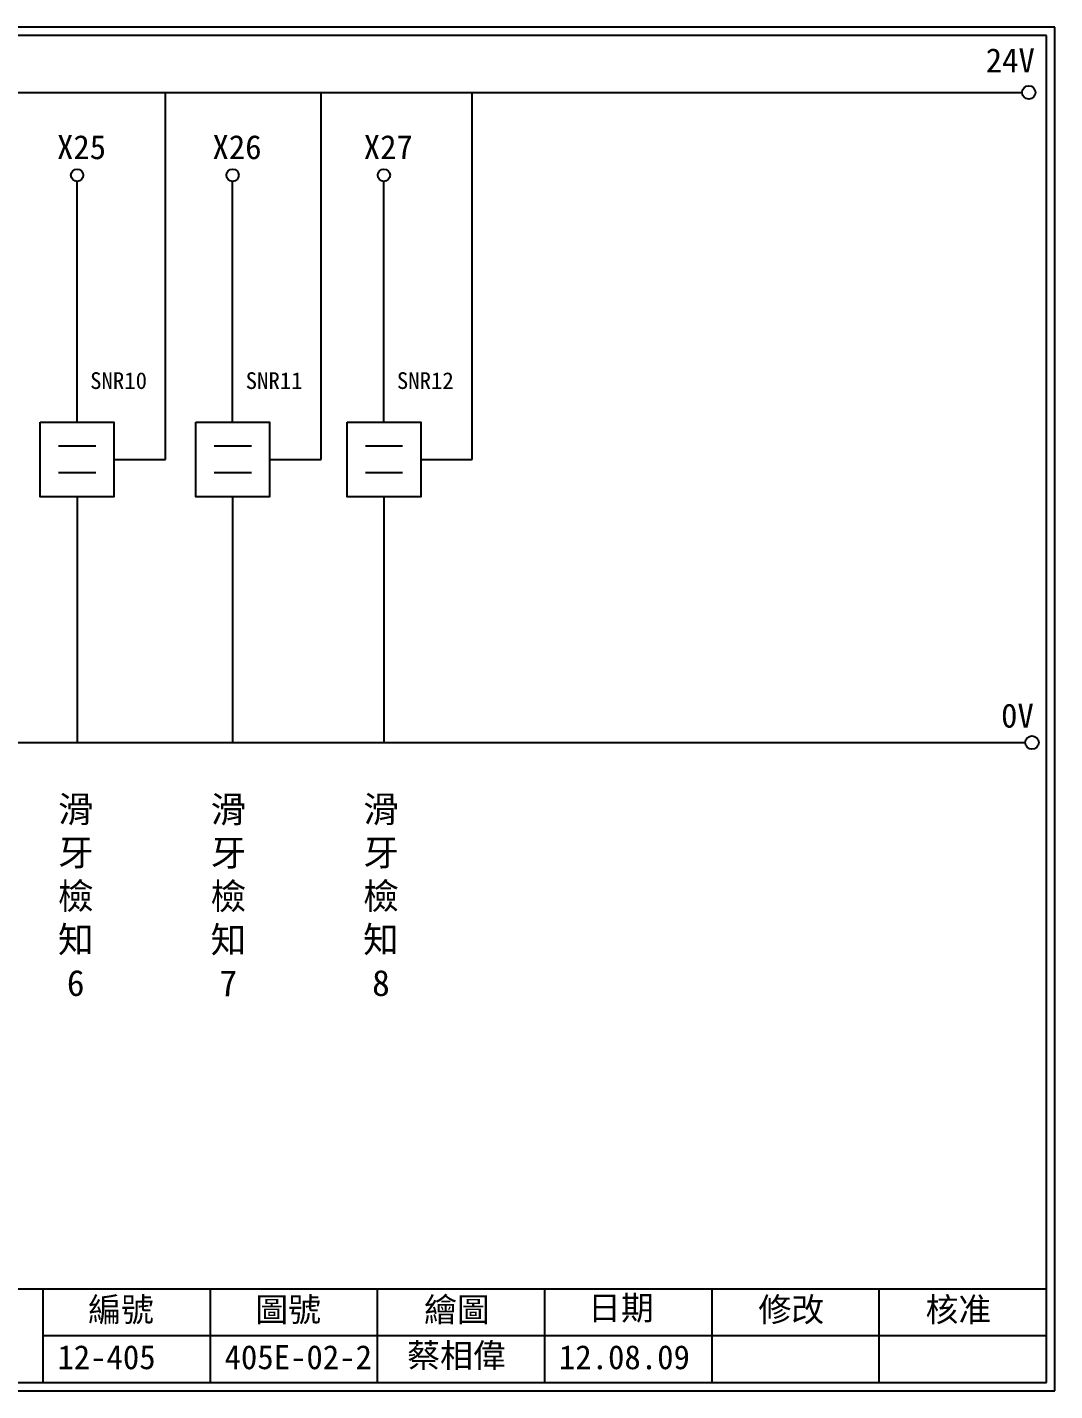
# Model space of a CAD drawing. Extents: x 325 to 612, y 3 to 207.
# Drawn here: x 458.7 to 612.3, y 3 to 207 of the extents above; entities that cross this region are included whole.
import ezdxf

# ---------------------------------------------------------------- set-up
doc = ezdxf.new("R2010")
doc.units = 0
doc.layers.get('0').update_dxf_attribs({"linetype": 'CONTINUOUS'})
doc.layers.add('圖框層', color=7, linetype='CONTINUOUS')
doc.layers.add('標尺寸層', color=3, linetype='CONTINUOUS')
doc.styles.add('CNS', font='romanc.shx', dxfattribs={"bigfont": 'chineset.shx'})
doc.styles.add('STSL', font='KAIU.TTF')

msp = doc.modelspace()

# ---------------------------------------------------------------- linework, layer by layer
for p, q in [((479.35, 142.31), (479.35, 197.22)), ((502.61, 142.31), (502.61, 197.22)), ((525.22, 142.31), (525.22, 197.22)), ((466.13, 147.89), (466.13, 183.91)), ((489.39, 147.89), (489.39, 183.91)), ((512, 147.89), (512, 183.91)), ((471.64, 142.31), (479.35, 142.31)), ((494.9, 142.31), (502.61, 142.31)), ((517.51, 142.31), (525.22, 142.31)), ((466.13, 136.73), (466.13, 99.96)), ((489.39, 136.73), (489.39, 99.96)), ((512, 136.73), (512, 99.96))]:
    msp.add_line(p, q)
for points in [[(460.62, 147.89), (471.64, 147.89), (471.64, 136.73), (460.62, 136.73)], [(483.87, 147.89), (494.9, 147.89), (494.9, 136.73), (483.87, 136.73)], [(506.49, 147.89), (517.51, 147.89), (517.51, 136.73), (506.49, 136.73)]]:
    msp.add_lwpolyline(points, close=True)
for centre in [(608.44, 197.22), (608.92, 99.96)]:
    msp.add_circle(centre, 1)
at = {"layer": '圖框層', "color": 7}
for p, q in [((612.32, 206.97), (325.32, 206.97)), ((612.32, 3), (612.32, 206.97)), ((611.07, 205.72), (326.57, 205.72)), ((611.07, 4.25), (611.07, 205.72)), ((326.57, 18.25), (611.07, 18.25)), ((461.07, 4.25), (461.07, 18.25)), ((486.07, 4.25), (486.07, 18.25)), ((511.07, 4.25), (511.07, 18.25)), ((536.07, 4.25), (536.07, 18.25)), ((561.07, 4.25), (561.07, 18.25)), ((586.07, 4.25), (586.07, 18.25)), ((461.07, 11.25), (611.07, 11.25)), ((326.57, 4.25), (611.07, 4.25)), ((325.32, 3), (612.32, 3))]:
    msp.add_line(p, q, dxfattribs=at)
at = {"layer": '標尺寸層', "color": 7}
for p, q in [((329.84, 197.22), (607.44, 197.22)), ((463.37, 144.34), (468.94, 144.34)), ((486.63, 144.34), (492.19, 144.34)), ((509.24, 144.34), (514.81, 144.34)), ((463.37, 140.37), (468.94, 140.37)), ((486.63, 140.37), (492.19, 140.37)), ((509.24, 140.37), (514.81, 140.37)), ((330.05, 99.96), (607.92, 99.96))]:
    msp.add_line(p, q, dxfattribs=at)
for centre in [(466.13, 184.83), (489.39, 184.83), (512, 184.83)]:
    msp.add_circle(centre, 0.92, dxfattribs=at)

# ---------------------------------------------------------------- texts
at = {"layer": '圖框層', "color": 4, "style": 'STSL'}
for s, height, p in [('24V', 3.6, (602, 200.22)), ('X25', 3.6, (463.12, 187.24)), ('X26', 3.6, (486.37, 187.24)), ('X27', 3.6, (508.99, 187.24)), ('SNR10', 2.5, (468.08, 152.86)), ('SNR11', 2.5, (491.34, 152.86)), ('SNR12', 2.5, (513.95, 152.86)), ('0V', 3.6, (604.3, 102.2)), ('編號', 3.6, (467.78, 13.34)), ('圖號', 3.6, (492.78, 13.34)), ('繪圖', 3.6, (518.01, 13.34)), ('日期', 3.6, (542.54, 13.59)), ('修改', 3.6, (568.01, 13.34)), ('核准', 3.6, (593.01, 13.34)), ('蔡相偉', 3.6, (515.5, 6.47)), ('12-405', 3.6, (463.18, 6.22)), ('405E-02-2', 3.6, (488.18, 6.22)), ('12.08.09', 3.6, (538.18, 6.22))]:
    msp.add_text(s, height=height, dxfattribs=at).set_placement(p)
at = {"layer": '標尺寸層', "color": 7, "char_height": 3.9, "width": 4.9608, "attachment_point": 5, "style": 'CNS'}
for s, insert in [('{\\fDFKai-SB|b0|i0|c136|p65;滑牙檢知6}', (465.92, 76.97)), ('{\\fDFKai-SB|b0|i0|c136|p65;滑牙檢知7}', (488.75, 76.97)), ('{\\fDFKai-SB|b0|i0|c136|p65;滑牙檢知8}', (511.57, 76.97))]:
    msp.add_mtext(s, dxfattribs=dict(at, insert=insert))

doc.saveas('drawing.dxf')
